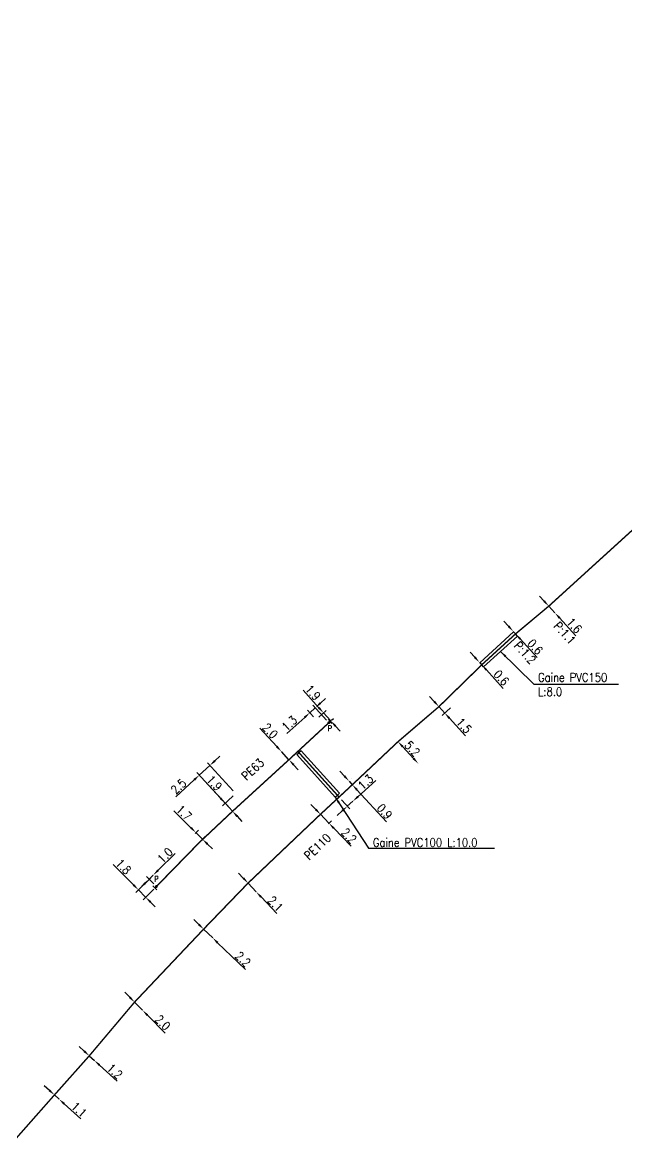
# Model space of a CAD drawing. Header units: millimetres. Extents: x 110000 to 110971, y 128118 to 129006.
# Drawn here: x 110634.7 to 110740.1, y 128804.4 to 129000.1 of the extents above; entities that cross this region are included whole.
import ezdxf
from ezdxf.enums import TextEntityAlignment as Align

# ---------------------------------------------------------------- set-up
doc = ezdxf.new("R2010")
doc.units = ezdxf.units.MM
doc.linetypes.add('L_100_PE', pattern=[14, 10, -1.5, 1, -1.5])
doc.layers.get('0').update_dxf_attribs({"linetype": 'CONTINUOUS'})
for name, color, linetype in [('L_140', 3, 'CONTINUOUS'), ('L_300', 7, 'CONTINUOUS'), ('L_340', 7, 'CONTINUOUS'), ('L_400', 7, 'CONTINUOUS')]:
    doc.layers.add(name, color=color, linetype=linetype)
doc.styles.add('G_ROMANS', font='ROMANS.SHX', dxfattribs={"width": 0.75})
doc.styles.get("Standard").update_dxf_attribs({"font": 'romans.shx', "width": 0.85})
doc.dimstyles.get("Standard").update_dxf_attribs({"dimtxt": 1.5, "dimasz": 1.2, "dimexe": 0.625, "dimexo": 0.625, "dimgap": 0.25, "dimtad": 1, "dimdec": 1, "dimzin": 0, "dimdsep": 46, "dimtxsty": 'Standard', "dimcen": -0.5, "dimadec": 0, "dimazin": 0, "dimtfac": 1, "dimtdec": 1, "dimtmove": 0, "dimatfit": 3, "dimfxl": 1, "dimtolj": 1, "dimtzin": 0, "dimarcsym": 0})

# ---------------------------------------------------------------- blocks, each defined once
blk = doc.blocks.new('*D142')
at = {"layer": 'L_140', "color": 0, "linetype": 'Continuous', "lineweight": -2, "transparency": 16777216}
for p, q in [((110725.76, 128899.12), (110724.95, 128900.01)), ((110726.57, 128898.24), (110727.66, 128897.06)), ((110728.47, 128896.18), (110731.3, 128893.09))]:
    blk.add_line(p, q, dxfattribs=at)
at = {"layer": 'L_140', "color": 0, "linetype": 'Continuous', "transparency": 16777216}
for points in [[(110725.91, 128899.26), (110725.62, 128898.99), (110726.57, 128898.24)], [(110728.62, 128896.31), (110728.32, 128896.04), (110727.66, 128897.06)]]:
    blk.add_solid(points, dxfattribs=at)
at = {"layer": 'L_140', "color": 0, "linetype": 'Continuous', "transparency": 16777216, "insert": (110731.03, 128894.87), "char_height": 1.5, "attachment_point": 5, "rotation": 312.5518}
blk.add_mtext('\\A1;1.6', dxfattribs=at)
blk = doc.blocks.new('*D147')
at = {"layer": 'L_400', "color": 0, "linetype": 'Continuous', "lineweight": -2, "transparency": 16777216}
for p, q in [((110719.57, 128894.73), (110718.76, 128895.61)), ((110720.38, 128893.84), (110720.78, 128893.4)), ((110721.59, 128892.51), (110724.54, 128889.29))]:
    blk.add_line(p, q, dxfattribs=at)
at = {"layer": 'L_400', "color": 0, "linetype": 'Continuous', "transparency": 16777216}
for points in [[(110719.71, 128894.86), (110719.42, 128894.59), (110720.38, 128893.84)], [(110721.74, 128892.65), (110721.44, 128892.38), (110720.78, 128893.4)]]:
    blk.add_solid(points, dxfattribs=at)
at = {"layer": 'L_400', "color": 0, "linetype": 'Continuous', "transparency": 16777216, "insert": (110724.21, 128891.13), "char_height": 1.5, "attachment_point": 5, "rotation": 312.4289}
blk.add_mtext('\\A1;0.6', dxfattribs=at)
blk = doc.blocks.new('*D148')
at = {"layer": 'L_400', "color": 0, "linetype": 'Continuous', "lineweight": -2, "transparency": 16777216}
for p, q in [((110713.66, 128889.33), (110712.85, 128890.22)), ((110714.47, 128888.45), (110714.88, 128888)), ((110715.69, 128887.12), (110718.63, 128883.89))]:
    blk.add_line(p, q, dxfattribs=at)
at = {"layer": 'L_400', "color": 0, "linetype": 'Continuous', "transparency": 16777216}
for points in [[(110713.81, 128889.47), (110713.51, 128889.2), (110714.47, 128888.45)], [(110715.83, 128887.25), (110715.54, 128886.98), (110714.88, 128888)]]:
    blk.add_solid(points, dxfattribs=at)
at = {"layer": 'L_400', "color": 0, "linetype": 'Continuous', "transparency": 16777216, "insert": (110718.3, 128885.74), "char_height": 1.5, "attachment_point": 5, "rotation": 312.4289}
blk.add_mtext('\\A1;0.6', dxfattribs=at)
blk = doc.blocks.new('*D149')
at = {"layer": 'L_140', "color": 0, "linetype": 'Continuous', "lineweight": -2, "transparency": 16777216}
for p, q in [((110706.6, 128881.59), (110705.79, 128882.48)), ((110707.41, 128880.7), (110708.42, 128879.59)), ((110707.87, 128881.12), (110707.87, 128881.12)), ((110709.41, 128880.5), (110707.96, 128879.17)), ((110709.23, 128878.71), (110712.05, 128875.61))]:
    blk.add_line(p, q, dxfattribs=at)
at = {"layer": 'L_140', "color": 0, "linetype": 'Continuous', "transparency": 16777216}
for points in [[(110706.75, 128881.72), (110706.46, 128881.45), (110707.41, 128880.7)], [(110709.38, 128878.84), (110709.08, 128878.57), (110708.42, 128879.59)]]:
    blk.add_solid(points, dxfattribs=at)
at = {"layer": 'L_140', "color": 0, "linetype": 'Continuous', "transparency": 16777216, "insert": (110711.79, 128877.39), "char_height": 1.5, "attachment_point": 5, "rotation": 312.3678}
blk.add_mtext('\\A1;1.5', dxfattribs=at)
blk = doc.blocks.new('*D150')
at = {"layer": 'L_140', "color": 0, "linetype": 'Continuous', "lineweight": -2, "transparency": 16777216}
blk.add_line((110701.09, 128873.71), (110702.99, 128871.65), dxfattribs=at)
at = {"layer": 'L_140', "color": 0, "linetype": 'Continuous', "transparency": 16777216}
for points in [[(110701.24, 128873.85), (110700.94, 128873.58), (110700.28, 128874.59)], [(110703.14, 128871.79), (110702.84, 128871.52), (110703.8, 128870.77)]]:
    blk.add_solid(points, dxfattribs=at)
at = {"layer": 'L_140', "color": 0, "linetype": 'Continuous', "transparency": 16777216, "insert": (110702.77, 128873.36), "char_height": 1.5, "attachment_point": 5, "rotation": 312.6902}
blk.add_mtext('\\A1;5.2', dxfattribs=at)
blk = doc.blocks.new('*D151')
at = {"layer": 'L_140', "color": 0, "linetype": 'Continuous', "lineweight": -2, "transparency": 16777216}
for p, q in [((110690.92, 128868.58), (110690.11, 128869.47)), ((110691.73, 128867.7), (110692.3, 128867.07)), ((110692.19, 128868.12), (110692.19, 128868.12)), ((110692.76, 128867.49), (110692.76, 128867.49)), ((110693.11, 128866.18), (110698.24, 128860.57))]:
    blk.add_line(p, q, dxfattribs=at)
at = {"layer": 'L_140', "color": 0, "linetype": 'Continuous', "transparency": 16777216}
for points in [[(110691.06, 128868.72), (110690.77, 128868.45), (110691.73, 128867.7)], [(110693.26, 128866.32), (110692.96, 128866.05), (110692.3, 128867.07)]]:
    blk.add_solid(points, dxfattribs=at)
at = {"layer": 'L_140', "color": 0, "linetype": 'Continuous', "transparency": 16777216, "insert": (110697.93, 128862.4), "char_height": 1.5, "attachment_point": 5, "rotation": 312.4599}
blk.add_mtext('\\A1;0.9', dxfattribs=at)
blk = doc.blocks.new('*D152')
at = {"layer": 'L_140', "color": 0, "linetype": 'Continuous', "lineweight": -2, "transparency": 16777216}
for p, q in [((110685.92, 128862.78), (110685.09, 128863.64)), ((110686.74, 128861.91), (110688.23, 128860.35)), ((110688.14, 128860.27), (110688.68, 128860.79)), ((110689.06, 128859.49), (110692.08, 128856.33))]:
    blk.add_line(p, q, dxfattribs=at)
at = {"layer": 'L_140', "color": 0, "linetype": 'Continuous', "transparency": 16777216}
for points in [[(110686.06, 128862.91), (110685.77, 128862.64), (110686.74, 128861.91)], [(110689.2, 128859.63), (110688.92, 128859.35), (110688.23, 128860.35)]]:
    blk.add_solid(points, dxfattribs=at)
at = {"layer": 'L_140', "color": 0, "linetype": 'Continuous', "transparency": 16777216, "insert": (110691.71, 128858.17), "char_height": 1.5, "attachment_point": 5, "rotation": 313.7272}
blk.add_mtext('\\A1;2.2', dxfattribs=at)
blk = doc.blocks.new('*D153')
at = {"layer": 'L_140', "color": 0, "linetype": 'Continuous', "lineweight": -2, "transparency": 16777216}
for p, q in [((110673.28, 128850.77), (110672.46, 128851.65)), ((110674.11, 128849.9), (110675.55, 128848.37)), ((110676.37, 128847.5), (110679.12, 128844.58))]:
    blk.add_line(p, q, dxfattribs=at)
at = {"layer": 'L_140', "color": 0, "linetype": 'Continuous', "transparency": 16777216}
for points in [[(110673.43, 128850.91), (110673.14, 128850.64), (110674.11, 128849.9)], [(110676.51, 128847.63), (110676.22, 128847.36), (110675.55, 128848.37)]]:
    blk.add_solid(points, dxfattribs=at)
at = {"layer": 'L_140', "color": 0, "linetype": 'Continuous', "transparency": 16777216, "insert": (110678.88, 128846.29), "char_height": 1.5, "attachment_point": 5, "rotation": 313.2974}
blk.add_mtext('\\A1;2.1', dxfattribs=at)
blk = doc.blocks.new('*D154')
at = {"layer": 'L_140', "color": 0, "linetype": 'Continuous', "lineweight": -2, "transparency": 16777216}
for p, q in [((110665.5, 128842.7), (110664.64, 128843.54)), ((110666.36, 128841.87), (110667.94, 128840.34)), ((110668.8, 128839.5), (110673.66, 128834.8))]:
    blk.add_line(p, q, dxfattribs=at)
at = {"layer": 'L_140', "color": 0, "linetype": 'Continuous', "transparency": 16777216}
for points in [[(110665.64, 128842.85), (110665.36, 128842.56), (110666.36, 128841.87)], [(110668.94, 128839.65), (110668.66, 128839.36), (110667.94, 128840.34)]]:
    blk.add_solid(points, dxfattribs=at)
at = {"layer": 'L_140', "color": 0, "linetype": 'Continuous', "transparency": 16777216, "insert": (110673.21, 128836.63), "char_height": 1.5, "attachment_point": 5, "rotation": 315.9347}
blk.add_mtext('\\A1;2.2', dxfattribs=at)
blk = doc.blocks.new('*D155')
at = {"layer": 'L_140', "color": 0, "linetype": 'Continuous', "lineweight": -2, "transparency": 16777216}
for p, q in [((110653.47, 128829.98), (110652.62, 128830.84)), ((110654.31, 128829.13), (110655.71, 128827.7)), ((110656.55, 128826.85), (110659.62, 128823.73))]:
    blk.add_line(p, q, dxfattribs=at)
at = {"layer": 'L_140', "color": 0, "linetype": 'Continuous', "transparency": 16777216}
for points in [[(110653.61, 128830.12), (110653.32, 128829.84), (110654.31, 128829.13)], [(110656.7, 128826.99), (110656.41, 128826.71), (110655.71, 128827.7)]]:
    blk.add_solid(points, dxfattribs=at)
at = {"layer": 'L_140', "color": 0, "linetype": 'Continuous', "transparency": 16777216, "insert": (110659.22, 128825.56), "char_height": 1.5, "attachment_point": 5, "rotation": 314.5679}
blk.add_mtext('\\A1;2.0', dxfattribs=at)
blk = doc.blocks.new('*D171')
at = {"layer": 'L_140', "color": 0, "linetype": 'Continuous', "lineweight": -2, "transparency": 16777216}
for p, q in [((110645.52, 128820.57), (110644.64, 128821.38)), ((110646.41, 128819.76), (110647.3, 128818.95)), ((110648.19, 128818.15), (110651.29, 128815.33))]:
    blk.add_line(p, q, dxfattribs=at)
at = {"layer": 'L_140', "color": 0, "linetype": 'Continuous', "transparency": 16777216}
for points in [[(110645.66, 128820.72), (110645.39, 128820.42), (110646.41, 128819.76)], [(110648.32, 128818.29), (110648.05, 128818), (110647.3, 128818.95)]]:
    blk.add_solid(points, dxfattribs=at)
at = {"layer": 'L_140', "color": 0, "linetype": 'Continuous', "transparency": 16777216, "insert": (110650.85, 128817.07), "char_height": 1.5, "attachment_point": 5, "rotation": 317.7043}
blk.add_mtext('\\A1;1.2', dxfattribs=at)
blk = doc.blocks.new('*D172')
at = {"layer": 'L_140', "color": 0, "linetype": 'Continuous', "lineweight": -2, "transparency": 16777216}
for p, q in [((110639.44, 128813.73), (110638.55, 128814.54)), ((110640.33, 128812.93), (110641.14, 128812.19)), ((110642.03, 128811.38), (110644.92, 128808.75))]:
    blk.add_line(p, q, dxfattribs=at)
at = {"layer": 'L_140', "color": 0, "linetype": 'Continuous', "transparency": 16777216}
for points in [[(110639.58, 128813.88), (110639.31, 128813.59), (110640.33, 128812.93)], [(110642.17, 128811.53), (110641.9, 128811.23), (110641.14, 128812.19)]]:
    blk.add_solid(points, dxfattribs=at)
at = {"layer": 'L_140', "color": 0, "linetype": 'Continuous', "transparency": 16777216, "insert": (110644.62, 128810.37), "char_height": 1.5, "attachment_point": 5, "rotation": 317.7044}
blk.add_mtext('\\A1;1.1', dxfattribs=at)
blk = doc.blocks.new('*D310')
at = {"layer": 'L_340', "color": 0, "linetype": 'Continuous', "lineweight": -2, "transparency": 16777216}
for p, q in [((110658.42, 128852.14), (110661.39, 128855.09)), ((110656.85, 128850.59), (110657.56, 128851.29)), ((110656, 128849.75), (110655.15, 128848.9)), ((110657.68, 128849.76), (110656.41, 128851.03))]:
    blk.add_line(p, q, dxfattribs=at)
at = {"layer": 'L_340', "color": 0, "linetype": 'Continuous', "transparency": 16777216}
for points in [[(110658.28, 128852.28), (110658.56, 128852), (110657.56, 128851.29)], [(110655.86, 128849.89), (110656.14, 128849.6), (110656.85, 128850.59)]]:
    blk.add_solid(points, dxfattribs=at)
at = {"layer": 'L_340', "color": 0, "linetype": 'Continuous', "transparency": 16777216, "insert": (110659.63, 128854.75), "char_height": 1.5, "attachment_point": 5, "rotation": 44.7402}
blk.add_mtext('\\A1;1.0', dxfattribs=at)
blk = doc.blocks.new('*D311')
at = {"layer": 'L_340', "color": 0, "linetype": 'Continuous', "lineweight": -2, "transparency": 16777216}
for p, q in [((110654.13, 128849.58), (110650.6, 128853.14)), ((110657.12, 128850.85), (110654.53, 128848.29)), ((110656.24, 128847.45), (110654.98, 128848.73)), ((110657.68, 128848.87), (110655.8, 128847.01)), ((110657.09, 128846.6), (110657.93, 128845.75))]:
    blk.add_line(p, q, dxfattribs=at)
at = {"layer": 'L_340', "color": 0, "linetype": 'Continuous', "transparency": 16777216}
for points in [[(110654.27, 128849.72), (110653.99, 128849.44), (110654.98, 128848.73)], [(110657.23, 128846.74), (110656.95, 128846.46), (110656.24, 128847.45)]]:
    blk.add_solid(points, dxfattribs=at)
at = {"layer": 'L_340', "color": 0, "linetype": 'Continuous', "transparency": 16777216, "insert": (110652.37, 128852.78), "char_height": 1.5, "attachment_point": 5, "rotation": 314.7402}
blk.add_mtext('\\A1;1.8', dxfattribs=at)
blk = doc.blocks.new('*D312')
at = {"layer": 'L_140', "color": 0, "linetype": 'Continuous', "lineweight": -2, "transparency": 16777216}
for p, q in [((110664.15, 128859.57), (110661.18, 128862.52)), ((110664.87, 128858.59), (110665.44, 128859.17)), ((110666.17, 128857.56), (110665, 128858.72)), ((110666.04, 128857.43), (110666.61, 128858.01)), ((110667.02, 128856.72), (110667.88, 128855.87))]:
    blk.add_line(p, q, dxfattribs=at)
at = {"layer": 'L_140', "color": 0, "linetype": 'Continuous', "transparency": 16777216}
for points in [[(110664.29, 128859.71), (110664.01, 128859.43), (110665, 128858.72)], [(110667.17, 128856.86), (110666.88, 128856.58), (110666.17, 128857.56)]]:
    blk.add_solid(points, dxfattribs=at)
at = {"layer": 'L_140', "color": 0, "linetype": 'Continuous', "transparency": 16777216, "insert": (110662.94, 128862.18), "char_height": 1.5, "attachment_point": 5, "rotation": 315.2124}
blk.add_mtext('\\A1;1.7', dxfattribs=at)
blk = doc.blocks.new('L_340_07')
at = {"color": 0, "linetype": 'Continuous', "const_width": 0.25, "flags": 128}
blk.add_lwpolyline([(0, 0), (0.35, 0)], dxfattribs=at)
at = {"color": 0, "linetype": 'Continuous', "flags": 128}
blk.add_lwpolyline([(0.35, -0.5), (0.35, 0.5)], dxfattribs=at)
at = {"color": 0, "linetype": 'Continuous', "width": 0.75, "flags": 3}
for tag, p in [('DEF_LEG', (0.72, -3.47)), ('DEF_COUP', (0.72, -5.97)), ('DEF_TYPE', (0.72, -8.47))]:
    blk.add_attdef(tag, text='', height=1.2, dxfattribs=at).set_placement(p, align=Align.MIDDLE)
blk = doc.blocks.new('*D313')
at = {"layer": 'L_140', "color": 0, "linetype": 'Continuous', "lineweight": -2, "transparency": 16777216}
for p, q in [((110671.53, 128866), (110667.02, 128870.9)), ((110668.33, 128871.25), (110669.21, 128872.06)), ((110670.98, 128862.9), (110665.18, 128869.2)), ((110667.44, 128870.44), (110665.6, 128868.74)), ((110664.72, 128867.93), (110661.5, 128864.97))]:
    blk.add_line(p, q, dxfattribs=at)
at = {"layer": 'L_140', "color": 0, "linetype": 'Continuous', "transparency": 16777216}
for points in [[(110668.19, 128871.4), (110668.46, 128871.1), (110667.44, 128870.44)], [(110664.58, 128868.08), (110664.86, 128867.78), (110665.6, 128868.74)]]:
    blk.add_solid(points, dxfattribs=at)
at = {"layer": 'L_140', "color": 0, "linetype": 'Continuous', "transparency": 16777216, "insert": (110661.99, 128866.78), "char_height": 1.5, "attachment_point": 5, "rotation": 42.6196}
blk.add_mtext('\\A1;2.5', dxfattribs=at)
blk = doc.blocks.new('*D314')
at = {"layer": 'L_140', "color": 0, "linetype": 'Continuous', "lineweight": -2, "transparency": 16777216}
for p, q in [((110669.3, 128864.73), (110666.5, 128867.76)), ((110671.49, 128865.11), (110669.65, 128863.42)), ((110671.4, 128862.44), (110670.11, 128863.84)), ((110671.86, 128862.87), (110671.86, 128862.87)), ((110672.21, 128861.56), (110673.02, 128860.68))]:
    blk.add_line(p, q, dxfattribs=at)
at = {"layer": 'L_140', "color": 0, "linetype": 'Continuous', "transparency": 16777216}
for points in [[(110669.45, 128864.86), (110669.15, 128864.59), (110670.11, 128863.84)], [(110672.36, 128861.7), (110672.06, 128861.43), (110671.4, 128862.44)]]:
    blk.add_solid(points, dxfattribs=at)
at = {"layer": 'L_140', "color": 0, "linetype": 'Continuous', "transparency": 16777216, "insert": (110668.23, 128867.36), "char_height": 1.5, "attachment_point": 5, "rotation": 312.6196}
blk.add_mtext('\\A1;1.9', dxfattribs=at)
blk = doc.blocks.new('*D315')
at = {"layer": 'L_140', "color": 0, "linetype": 'Continuous', "lineweight": -2, "transparency": 16777216}
for p, q in [((110679.11, 128873.75), (110676.15, 128876.97)), ((110681.24, 128871.44), (110679.92, 128872.87)), ((110682.06, 128870.55), (110682.87, 128869.67))]:
    blk.add_line(p, q, dxfattribs=at)
at = {"layer": 'L_140', "color": 0, "linetype": 'Continuous', "transparency": 16777216}
for points in [[(110679.26, 128873.89), (110678.96, 128873.62), (110679.92, 128872.87)], [(110682.2, 128870.69), (110681.91, 128870.42), (110681.24, 128871.44)]]:
    blk.add_solid(points, dxfattribs=at)
at = {"layer": 'L_140', "color": 0, "linetype": 'Continuous', "transparency": 16777216, "insert": (110677.96, 128876.48), "char_height": 1.5, "attachment_point": 5, "rotation": 312.6189}
blk.add_mtext('\\A1;2.0', dxfattribs=at)
blk = doc.blocks.new('*D316')
at = {"layer": 'L_140', "color": 0, "linetype": 'Continuous', "lineweight": -2, "transparency": 16777216}
for p, q in [((110693.29, 128864.99), (110696.4, 128867.8)), ((110690.4, 128864.45), (110691.85, 128862.85)), ((110691.43, 128863.32), (110692.4, 128864.19)), ((110690.54, 128862.51), (110689.65, 128861.71))]:
    blk.add_line(p, q, dxfattribs=at)
at = {"layer": 'L_140', "color": 0, "linetype": 'Continuous', "transparency": 16777216}
for points in [[(110693.15, 128865.14), (110693.42, 128864.85), (110692.4, 128864.19)], [(110690.41, 128862.66), (110690.68, 128862.37), (110691.43, 128863.32)]]:
    blk.add_solid(points, dxfattribs=at)
at = {"layer": 'L_140', "color": 0, "linetype": 'Continuous', "transparency": 16777216, "insert": (110694.62, 128867.54), "char_height": 1.5, "attachment_point": 5, "rotation": 42.103}
blk.add_mtext('\\A1;1.3', dxfattribs=at)
blk = doc.blocks.new('*D317')
at = {"layer": 'L_340', "color": 0, "linetype": 'Continuous', "lineweight": -2, "transparency": 16777216}
for p, q in [((110687.79, 128878.36), (110685.42, 128880.97)), ((110686.73, 128881.32), (110687.62, 128882.12)), ((110683.99, 128878.83), (110680.89, 128876.02)), ((110685.55, 128878.9), (110684.46, 128880.1)), ((110685.84, 128880.51), (110684.88, 128879.64))]:
    blk.add_line(p, q, dxfattribs=at)
at = {"layer": 'L_340', "color": 0, "linetype": 'Continuous', "transparency": 16777216}
for points in [[(110686.6, 128881.47), (110686.86, 128881.17), (110685.84, 128880.51)], [(110683.86, 128878.98), (110684.12, 128878.68), (110684.88, 128879.64)]]:
    blk.add_solid(points, dxfattribs=at)
at = {"layer": 'L_340', "color": 0, "linetype": 'Continuous', "transparency": 16777216, "insert": (110681.32, 128877.76), "char_height": 1.5, "attachment_point": 5, "rotation": 42.2025}
blk.add_mtext('\\A1;1.3', dxfattribs=at)
blk = doc.blocks.new('*D318')
at = {"layer": 'L_340', "color": 0, "linetype": 'Continuous', "lineweight": -2, "transparency": 16777216}
for p, q in [((110686.47, 128880.51), (110683.7, 128883.57)), ((110686.43, 128878.85), (110687.74, 128880.04)), ((110688.55, 128878.21), (110687.28, 128879.62)), ((110688.67, 128878.32), (110689.01, 128878.63)), ((110689.36, 128877.32), (110690.16, 128876.43))]:
    blk.add_line(p, q, dxfattribs=at)
at = {"layer": 'L_340', "color": 0, "linetype": 'Continuous', "transparency": 16777216}
for points in [[(110686.62, 128880.64), (110686.32, 128880.37), (110687.28, 128879.62)], [(110689.51, 128877.46), (110689.21, 128877.19), (110688.55, 128878.21)]]:
    blk.add_solid(points, dxfattribs=at)
at = {"layer": 'L_340', "color": 0, "linetype": 'Continuous', "transparency": 16777216, "insert": (110685.42, 128883.15), "char_height": 1.5, "attachment_point": 5, "rotation": 312.2025}
blk.add_mtext('\\A1;1.9', dxfattribs=at)
blk = doc.blocks.new('L_300_12')
at = {"color": 0, "linetype": 'Continuous', "const_width": 0.248, "flags": 128}
blk.add_lwpolyline([(-0.13, 0, 1), (0.13, 0, 1)], format="xyb", close=True, dxfattribs=at)
at = {"linetype": 'Continuous', "style": 'G_ROMANS', "width": 0.75}
blk.add_attdef('P', text='', height=1, dxfattribs=at).set_placement((0, 1.33), align=Align.MIDDLE_CENTER)
at = {"color": 0, "linetype": 'Continuous', "width": 0.75, "flags": 3}
for tag, p in [('DEF_LEG', (0, -5)), ('DEF_COUP', (0, -7.5)), ('DEF_TYPE', (0, -10))]:
    blk.add_attdef(tag, text='', height=1.2, dxfattribs=at).set_placement(p, align=Align.MIDDLE)

msp = doc.modelspace()

# ---------------------------------------------------------------- linework, layer by layer
at = {"layer": 'L_140', "linetype": 'L_100_PE', "flags": 128}
msp.add_lwpolyline([(110360.08, 128153.81, 0.25, 0.25, 0), (110350.27, 128181.95, 0.25, 0.25, 0), (110344.89, 128196.89, 0.25, 0.25, 0), (110342.08, 128207.48, 0.25, 0.25, 0), (110340.84, 128214.03, 0.25, 0.25, 0), (110341.91, 128215.07, 0.25, 0.25, 0), (110342.8, 128221.34, 0.25, 0.25, 0), (110342.03, 128222.38, 0.25, 0.25, 0), (110341.4, 128226.47, 0.25, 0.25, 0), (110342.98, 128239.52, 0.25, 0.25, 0), (110344.17, 128246.56, 0.25, 0.25, 0), (110344.6, 128248.03, 0.25, 0.25, 0), (110345.48, 128249.02, 0.25, 0.25, 0), (110346.08, 128251.11, 0.25, 0.25, 0), (110346.86, 128255.09, 0.25, 0.25, 0), (110349.26, 128262.74, 0.25, 0.25, 0), (110350.71, 128266.05, 0.25, 0.25, 0), (110350.71, 128266.05, 0.25, 0.25, 0), (110350.71, 128266.05, 0.25, 0.25, 0), (110357.98, 128289.35, 0.25, 0.25, 0), (110359.65, 128294.41, 0.25, 0.25, 0), (110364.08, 128307.3, 0.25, 0.25, 0), (110366.74, 128313.58, 0.25, 0.25, 0), (110370.53, 128324.41, 0.25, 0.25, 0), (110379.77, 128348.33, 0.25, 0.25, 0), (110385.48, 128362.64, 0.25, 0.25, 0), (110388.63, 128370.87, 0.25, 0.25, 0), (110392.53, 128381.17, 0.25, 0.25, 0), (110395.81, 128389.91, 0.25, 0.25, 0), (110399.29, 128398.62, 0.25, 0.25, 0), (110402.25, 128405.96, 0.25, 0.25, 0), (110403.78, 128410.01, 0.25, 0.25, 0), (110410.47, 128425.2, 0.25, 0.25, 0), (110416.76, 128440.78, 0.25, 0.25, 0), (110422.07, 128455.46, 0.25, 0.25, 0), (110428.09, 128471.18, 0.25, 0.25, 0), (110430.48, 128477.71, 0.25, 0.25, 0), (110434.53, 128488.62, 0.25, 0.25, 0), (110437.68, 128495.74, 0.25, 0.25, 0), (110441.98, 128507.11, 0.25, 0.25, 0), (110446.57, 128519.22, 0.25, 0.25, 0), (110450.38, 128528.71, 0.25, 0.25, 0), (110455.01, 128541.4, 0.25, 0.25, 0), (110464.1, 128564.89, 0.25, 0.25, 0), (110467.08, 128573.11, 0.25, 0.25, 0), (110470.51, 128580.53, 0.25, 0.25, 0), (110476.6, 128597.77, 0.25, 0.25, 0), (110476.83, 128598.5, 0.25, 0.25, 0), (110477.87, 128598.24, 0.25, 0.25, 0), (110479, 128601.22, 0.25, 0.25, 0), (110481.59, 128609.29, 0.25, 0.25, 0), (110485.54, 128617.38, 0.25, 0.25, 0), (110489.17, 128624.47, 0.25, 0.25, 0), (110492.31, 128631.16, 0.25, 0.25, 0), (110495.69, 128638.14, 0.25, 0.25, 0), (110498.86, 128644.4, 0.25, 0.25, 0), (110501.63, 128649.69, 0.25, 0.25, 0), (110509.79, 128662.42, 0.25, 0.25, 0), (110511.96, 128665.72, 0.25, 0.25, 0), (110515.37, 128670.23, 0.25, 0.25, 0), (110517.5, 128673.52, 0.25, 0.25, 0), (110519.11, 128675.26, 0.25, 0.25, 0), (110525.31, 128681.87, 0.25, 0.25, 0), (110526.53, 128683.25, 0.25, 0.25, 0), (110525.78, 128683.91, 0.25, 0.25, 0), (110527.14, 128685.44, 0.25, 0.25, 0), (110559.55, 128721.37, 0.25, 0.25, 0), (110559.66, 128721.49, 0.25, 0.25, 0), (110564.52, 128726.94, 0.25, 0.25, 0), (110565.25, 128727.75, 0.25, 0.25, 0), (110571.74, 128735.27, 0.25, 0.25, 0), (110574.39, 128738.35, 0.25, 0.25, 0), (110576, 128740.13, 0.25, 0.25, 0), (110583.41, 128748.3, 0.25, 0.25, 0), (110595.55, 128762.28, 0.25, 0.25, 0), (110602.63, 128770.3, 0.25, 0.25, 0), (110603.2, 128770.97, 0.25, 0.25, 0), (110609.73, 128778.55, 0.25, 0.25, 0), (110613.04, 128782.33, 0.25, 0.25, 0), (110625.78, 128796.44, 0.25, 0.25, 0), (110640.33, 128812.93, 0.25, 0.25, 0), (110646.41, 128819.76, 0.25, 0.25, 0), (110654.31, 128829.13, 0.25, 0.25, 0), (110666.36, 128841.87, 0.25, 0.25, 0), (110674.11, 128849.9, 0.25, 0.25, 0), (110686.74, 128861.91, 0.25, 0.25, 0), (110692.3, 128867.07, 0.25, 0.25, 0), (110700.28, 128874.59, 0.25, 0.25, 0), (110707.41, 128880.7, 0.25, 0.25, 0), (110714.88, 128888, 0.25, 0.25, 0), (110720.78, 128893.4, 0.25, 0.25, 0), (110726.57, 128898.24, 0.25, 0.25, 0), (110743.16, 128913.33, 0.25, 0.25, 0), (110766.78, 128934.72, 0.25, 0.25, 0), (110776.14, 128943.52, 0.25, 0.25, 0), (110783.96, 128950.69, 0.25, 0.25, 0), (110789.54, 128955.68, 0.25, 0.25, 0), (110792.81, 128958.69, 0.25, 0.25, 0), (110796.28, 128961.95, 0.25, 0.25, 0), (110832.26, 128993.05, 0.25, 0.25, 0), (110841.17, 129000, 0, 0, 0)], format="xyseb", dxfattribs=at)
at = {"layer": 'L_140', "linetype": 'L_100_PE', "const_width": 0.25, "flags": 128}
for points in [[(110658.12, 128849.31), (110665.6, 128856.98), (110671.4, 128862.44), (110681.24, 128871.44), (110688.21, 128877.9)], [(110682.8, 128872.88), (110689.99, 128864.92)]]:
    msp.add_lwpolyline(points, dxfattribs=at)
at = {"layer": 'L_400', "color": 7, "linetype": 'CONTINUOUS'}
for p, q in [((110714.54, 128888.37), (110720.44, 128893.77)), ((110715.21, 128887.63), (110721.12, 128893.03)), ((110720.44, 128893.77), (110720.78, 128893.4)), ((110721.12, 128893.03), (110720.78, 128893.4)), ((110714.54, 128888.37), (110714.88, 128888)), ((110715.21, 128887.63), (110714.88, 128888)), ((110683.36, 128873), (110682.99, 128872.66)), ((110683.36, 128873), (110690.06, 128865.58)), ((110682.62, 128872.33), (110682.99, 128872.66)), ((110682.62, 128872.33), (110689.32, 128864.91)), ((110689.32, 128864.91), (110689.69, 128865.24)), ((110690.06, 128865.58), (110689.69, 128865.24))]:
    msp.add_line(p, q, dxfattribs=at)

# ---------------------------------------------------------------- block references
at = {"layer": 'L_300'}
ref = msp.add_blockref('L_300_12', (110688.21, 128877.9), dxfattribs=at)
ref.add_attrib('P', 'P', dxfattribs={"layer": '0', "linetype": 'Continuous', "height": 1, "style": 'G_ROMANS', "width": 0.75}).set_placement((110688.39, 128876.91), align=Align.MIDDLE_CENTER)
msp.add_blockref('L_300_12', (110658.12, 128849.31), dxfattribs=at).add_auto_attribs({'P': 'P'})
at = {"layer": 'L_340'}
for p, rotation in [((110688.21, 128877.9), 42.86375183421794), ((110658.12, 128849.31), 224.7401830471559)]:
    msp.add_blockref('L_340_07', p, dxfattribs=dict(at, rotation=rotation))

# ---------------------------------------------------------------- texts
at = {"layer": 'L_140', "linetype": 'Continuous', "width": 0.85}
msp.add_text('P:1.1', height=1.5, rotation=312.5518, dxfattribs=at).set_placement((110727.31, 128894.67))
for s, rotation, p in [('PE63', 42.4047, (110674.95, 128869.77)), ('PE110', 43.762, (110686.22, 128856.26))]:
    msp.add_text(s, height=1.5, rotation=rotation, dxfattribs=at).set_placement(p, align=Align.MIDDLE)
at = {"layer": 'L_400', "linetype": 'Continuous', "width": 0.85}
msp.add_text('P:1.2', height=1.5, rotation=312.4289, dxfattribs=at).set_placement((110720.38, 128891.24))
at = {"layer": 'L_400', "linetype": 'Continuous', "insert": (110724.71, 128886.56), "char_height": 1.5, "attachment_point": 1}
msp.add_mtext('\\A1;Gaine PVC150\\PL:8.0', dxfattribs=at)
at = {"layer": 'L_400', "linetype": 'Continuous', "insert": (110695.89, 128856.24), "char_height": 1.5, "width": 27.1938, "attachment_point": 7}
msp.add_mtext('\\A1;Gaine PVC100 L:10.0', dxfattribs=at)

# ---------------------------------------------------------------- dimensions: what is measured, and where the dimension line sits
at = {"layer": 'L_140', "linetype": 'Continuous'}
for base, p1, p2, angle, text, picture, middle in [((110727.66, 128897.06), (110726.57, 128898.24), (110727.66, 128897.06), 132.5518, '1.6', '*D142', (110730.29, 128894.19)), ((110708.42, 128879.59), (110707.41, 128880.7), (110709.87, 128880.92), 132.3678, '1.5', '*D149', (110711.05, 128876.72)), ((110703.8, 128870.77), (110700.28, 128874.59), (110703.8, 128870.77), 132.6902, '5.2', '*D150', (110702.04, 128872.68)), ((110691.73, 128867.7), (110692.3, 128867.07), (110691.73, 128867.7), 312.4599, '0.9', '*D151', (110697.19, 128861.72)), ((110688.23, 128860.35), (110686.74, 128861.91), (110687.69, 128859.84), 133.7272, '2.2', '*D152', (110690.99, 128857.47)), ((110675.55, 128848.37), (110674.11, 128849.9), (110675.55, 128848.37), 133.2974, '2.1', '*D153', (110678.15, 128845.6)), ((110667.94, 128840.34), (110666.36, 128841.87), (110667.94, 128840.34), 135.9347, '2.2', '*D154', (110672.52, 128835.91)), ((110655.71, 128827.7), (110654.31, 128829.13), (110655.71, 128827.7), 134.5679, '2.0', '*D155', (110658.51, 128824.86))]:
    dim = msp.add_linear_dim(base=base, p1=p1, p2=p2, angle=angle, text=text, dimstyle='Standard', dxfattribs=at)
    dim.commit()
    dim.dimension.update_dxf_attribs({"geometry": picture, "text_midpoint": middle, "dimtype": 160})
for base, p1, p2, angle, picture, middle in [((110679.92, 128872.87), (110681.24, 128871.44), (110679.92, 128872.87), 312.6189, '*D315', (110677.23, 128875.8)), ((110667.44, 128870.44), (110671.4, 128862.44), (110671.95, 128865.54), 222.6196, '*D313', (110662.67, 128866.04)), ((110670.11, 128863.84), (110671.4, 128862.44), (110671.95, 128865.54), 312.6196, '*D314', (110667.5, 128866.69)), ((110692.4, 128864.19), (110689.99, 128864.92), (110692.4, 128864.19), 222.103, '*D316', (110695.29, 128866.8)), ((110665, 128858.72), (110665.6, 128856.98), (110664.43, 128858.15), 315.2124, '*D312', (110662.24, 128861.47))]:
    dim = msp.add_linear_dim(base=base, p1=p1, p2=p2, angle=angle, dimstyle='Standard', dxfattribs=at)
    dim.commit()
    dim.dimension.update_dxf_attribs({"geometry": picture, "text_midpoint": middle, "dimtype": 160})
for base, p1, p2, angle, override, picture, middle in [((110647.3, 128818.95), (110646.41, 128819.76), (110647.3, 128818.95), 137.7043, {"dimscale": 1, "dimlfac": 1, "dimlunit": 2, "dimatfit": 0}, '*D171', (110650.18, 128816.33)), ((110641.14, 128812.19), (110640.33, 128812.93), (110641.14, 128812.19), 137.7044, {"dimatfit": 0}, '*D172', (110643.95, 128809.63))]:
    dim = msp.add_linear_dim(base=base, p1=p1, p2=p2, angle=angle, dimstyle='Standard', override=override, dxfattribs=at)
    dim.commit()
    dim.dimension.update_dxf_attribs({"geometry": picture, "text_midpoint": middle, "dimtype": 160})
at = {"layer": 'L_340', "linetype": 'Continuous'}
for base, p1, p2, angle, picture, middle in [((110687.28, 128879.62), (110688.21, 128877.9), (110685.97, 128878.43), 312.2025, '*D318', (110684.68, 128882.48)), ((110684.88, 128879.64), (110688.21, 128877.9), (110685.97, 128878.43), 42.2025, '*D317', (110681.99, 128877.02)), ((110657.56, 128851.29), (110658.12, 128849.31), (110657.56, 128851.29), 224.7402, '*D310', (110660.33, 128854.04)), ((110654.98, 128848.73), (110658.12, 128849.31), (110657.56, 128851.29), 314.7402, '*D311', (110651.66, 128852.08))]:
    dim = msp.add_linear_dim(base=base, p1=p1, p2=p2, angle=angle, dimstyle='Standard', dxfattribs=at)
    dim.commit()
    dim.dimension.update_dxf_attribs({"geometry": picture, "text_midpoint": middle, "dimtype": 160})
at = {"layer": 'L_400', "linetype": 'Continuous'}
for base, p1, p2, picture, middle in [((110720.38, 128893.84), (110720.78, 128893.4), (110720.38, 128893.84), '*D147', (110723.47, 128890.46)), ((110714.47, 128888.45), (110714.88, 128888), (110714.47, 128888.45), '*D148', (110717.56, 128885.06))]:
    dim = msp.add_linear_dim(base=base, p1=p1, p2=p2, angle=312.4289, text='0.6', dimstyle='Standard', dxfattribs=at)
    dim.commit()
    dim.dimension.update_dxf_attribs({"geometry": picture, "text_midpoint": middle, "dimtype": 160})

# ---------------------------------------------------------------- leaders
at = {"layer": 'L_400', "linetype": 'Continuous', "annotation_type": 0, "has_hookline": 1, "hookline_direction": 0}
for points, override, text_width in [([(110718.17, 128890.33), (110723.95, 128884.63), (110725.15, 128884.63)], {"dimgap": 0.25, "dimtad": 1}, 13.36), ([(110689.32, 128864.91), (110695.12, 128855.99), (110696.32, 128855.99)], {"dimgap": 0.25, "dimtad": 1, "dimclrd": 256}, 20.52)]:
    msp.add_leader(points, dimstyle='Standard', override=override, dxfattribs=dict(at, text_width=text_width))

doc.saveas('drawing.dxf')
